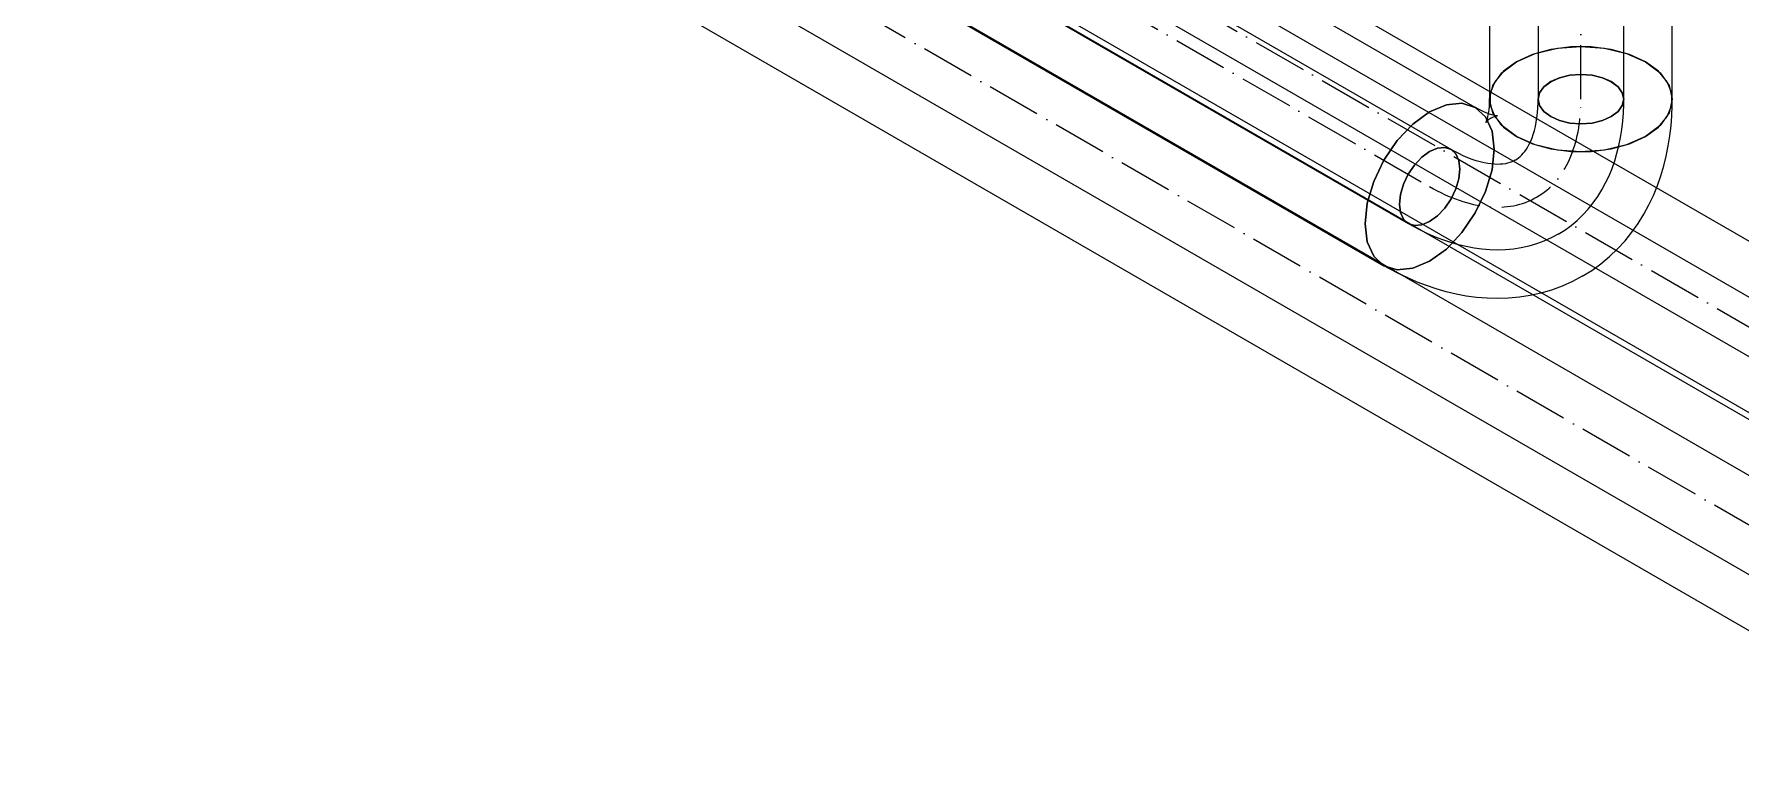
# Model space of a CAD drawing. Header units: millimetres. Extents: x -88595 to 880822, y -1054509 to -148035.
# Drawn here: x 389725.9 to 390042.5, y -326393.9 to -326258.4 of the extents above; entities that cross this region are included whole.
import ezdxf

# ---------------------------------------------------------------- set-up
doc = ezdxf.new("R2010")
doc.units = ezdxf.units.MM
doc.linetypes.add('$12$ADSK_Осевая', pattern=[14, 10, -2, 0, -2])
doc.linetypes.add('$13$ADSK_Осевая', pattern=[14, 10, -2, 0, -2])
for name, color, linetype, lineweight in [('Изоляция', 7, 'Continuous', 18), ('Трубопровод', 7, 'Continuous', 18), ('Трубопроводы', 7, 'Continuous', 18)]:
    doc.layers.add(name, color=color, linetype=linetype, lineweight=lineweight)

# ---------------------------------------------------------------- blocks, each defined once
blk = doc.blocks.new('$0$ADSK_МедьПайка_Отвод-гнутая труба - Отвод _гнутая труба_-3197924-В_ОВ3_1')
at = {"layer": 'Трубопроводы', "color": 134, "true_color": 0x00a6a6}
for points in [[(18691.72, 6746.79, 0), (18690.46, 6745.84, 0), (18689.66, 6744.73, 0), (18689.39, 6743.54, 0), (18689.66, 6742.36, 0), (18690.46, 6741.25, 0), (18691.72, 6740.3, 0), (18693.36, 6739.57, 0), (18695.28, 6739.12, 0), (18697.33, 6738.96, 0), (18699.39, 6739.12, 0), (18701.3, 6739.57, 0), (18702.95, 6740.3, 0)], [(18702.95, 6740.3, 0), (18704.21, 6741.25, 0), (18705, 6742.36, 0), (18705.27, 6743.54, 0), (18705, 6744.73, 0), (18704.21, 6745.84, 0), (18702.95, 6746.79, 0), (18701.3, 6747.51, 0), (18699.39, 6747.97, 0), (18697.33, 6748.13, 0), (18695.28, 6747.97, 0), (18693.36, 6747.51, 0), (18691.72, 6746.79, 0)], [(18685.14, 6732.25, 0), (18685.45, 6732.44, 0), (18685.76, 6732.66, 0), (18686.05, 6732.91, 0), (18686.35, 6733.19, 0), (18686.64, 6733.51, 0), (18686.92, 6733.86, 0), (18687.21, 6734.26, 0), (18687.48, 6734.71, 0), (18687.75, 6735.2, 0), (18688.01, 6735.75, 0), (18688.25, 6736.35, 0), (18688.48, 6737, 0), (18688.69, 6737.7, 0), (18688.88, 6738.45, 0), (18689.04, 6739.25, 0), (18689.17, 6740.1, 0), (18689.28, 6740.99, 0), (18689.35, 6741.93, 0), (18689.39, 6742.9, 0), (18689.39, 6743.54, 0)], [(18693.08, 6718.49, 0), (18694.33, 6719.27, 0), (18695.51, 6720.13, 0), (18696.64, 6721.07, 0), (18697.7, 6722.08, 0), (18698.68, 6723.16, 0), (18699.6, 6724.3, 0), (18700.44, 6725.49, 0), (18701.21, 6726.73, 0), (18701.91, 6728.02, 0), (18702.54, 6729.35, 0), (18703.1, 6730.71, 0), (18703.59, 6732.1, 0), (18704.01, 6733.52, 0), (18704.37, 6734.97, 0), (18704.67, 6736.45, 0), (18704.9, 6737.94, 0), (18705.08, 6739.46, 0), (18705.2, 6741, 0), (18705.26, 6742.55, 0), (18705.27, 6743.54, 0)], [(18669.26, 6720.85, 0), (18667.81, 6720.24, 0), (18666.46, 6720.1, 0), (18665.29, 6720.46, 0), (18664.4, 6721.29, 0), (18663.84, 6722.53, 0), (18663.65, 6724.1, 0), (18663.84, 6725.88, 0), (18664.4, 6727.77, 0), (18665.29, 6729.63, 0), (18666.46, 6731.33, 0), (18667.81, 6732.76, 0), (18669.26, 6733.82, 0)], [(18669.26, 6733.82, 0), (18670.72, 6734.44, 0), (18672.07, 6734.57, 0), (18673.23, 6734.21, 0), (18674.12, 6733.39, 0), (18674.69, 6732.15, 0), (18674.88, 6730.58, 0), (18674.69, 6728.79, 0), (18674.12, 6726.9, 0), (18673.23, 6725.04, 0), (18672.07, 6723.34, 0), (18670.72, 6721.91, 0), (18669.26, 6720.85, 0)], [(18685.14, 6732.25, 0), (18684.82, 6732.07, 0), (18684.48, 6731.92, 0), (18684.11, 6731.79, 0), (18683.72, 6731.67, 0), (18683.31, 6731.58, 0), (18682.85, 6731.51, 0), (18682.37, 6731.47, 0), (18681.84, 6731.45, 0), (18681.28, 6731.47, 0), (18680.68, 6731.52, 0), (18680.04, 6731.6, 0), (18679.36, 6731.73, 0), (18678.65, 6731.9, 0), (18677.91, 6732.11, 0), (18677.13, 6732.37, 0), (18676.33, 6732.68, 0), (18675.51, 6733.04, 0), (18674.66, 6733.44, 0), (18673.79, 6733.9, 0), (18673.23, 6734.21, 0)], [(18693.08, 6718.49, 0), (18691.79, 6717.81, 0), (18690.45, 6717.21, 0), (18689.07, 6716.7, 0), (18687.67, 6716.29, 0), (18686.24, 6715.98, 0), (18684.8, 6715.75, 0), (18683.34, 6715.62, 0), (18681.88, 6715.57, 0), (18680.42, 6715.61, 0), (18678.96, 6715.73, 0), (18677.5, 6715.93, 0), (18676.05, 6716.2, 0), (18674.6, 6716.54, 0), (18673.17, 6716.96, 0), (18671.74, 6717.44, 0), (18670.33, 6717.98, 0), (18668.93, 6718.59, 0), (18667.54, 6719.25, 0), (18666.16, 6719.97, 0), (18665.29, 6720.46, 0)]]:
    blk.add_polyline3d(points, dxfattribs=at)

msp = doc.modelspace()

# ---------------------------------------------------------------- linework, layer by layer
at = {"layer": 'Изоляция', "color": 134, "true_color": 0x00a6a6}
for p, q in [((389995.87, -326047.88), (389995.87, -326270.46)), ((390029.75, -326270.46), (390029.75, -326047.88)), ((389993.21, -326272), (389763.19, -326139.19)), ((393962.21, -328592.07), (389756.11, -326163.68)), ((389746.25, -326168.53), (389976.27, -326301.34)), ((389736.35, -326191.39), (393945.27, -328621.41))]:
    msp.add_line(p, q, dxfattribs=at)
at = {"layer": 'Изоляция', "color": 190, "true_color": 0x8000ff}
for p, q in [((393961.25, -328558.45), (389742.32, -326122.65)), ((389725.92, -326144.96), (393947.49, -328582.28))]:
    msp.add_line(p, q, dxfattribs=at)
at = {"layer": 'Изоляция', "color": 134, "true_color": 0x00a6a6}
for points in [[(390000.83, -326263.54, 0), (390004.34, -326261.99, 0), (390008.43, -326261.01, 0), (390012.81, -326260.68, 0), (390017.2, -326261.01, 0), (390021.28, -326261.99, 0), (390024.79, -326263.54, 0)], [(390024.79, -326263.54, 0), (390021.82, -326262.18, 0), (390018.41, -326261.23, 0), (390014.71, -326260.74, 0), (390010.91, -326260.74, 0), (390007.22, -326261.23, 0), (390003.8, -326262.18, 0), (390000.83, -326263.54, 0)], [(390000.83, -326277.37, 0), (389998.14, -326275.35, 0), (389996.45, -326272.99, 0), (389995.87, -326270.46, 0), (389996.45, -326267.93, 0), (389998.14, -326265.57, 0), (390000.83, -326263.54, 0)], [(390000.83, -326263.54, 0), (389998.47, -326265.26, 0), (389996.82, -326267.23, 0), (389995.98, -326269.37, 0), (389995.98, -326271.56, 0), (389996.82, -326273.69, 0), (389998.47, -326275.66, 0), (390000.83, -326277.37, 0)], [(390024.79, -326263.54, 0), (390027.48, -326265.57, 0), (390029.18, -326267.93, 0), (390029.75, -326270.46, 0), (390029.18, -326272.99, 0), (390027.48, -326275.35, 0), (390024.79, -326277.37, 0)], [(390024.79, -326277.37, 0), (390027.16, -326275.66, 0), (390028.8, -326273.69, 0), (390029.65, -326271.55, 0), (390029.65, -326269.36, 0), (390028.8, -326267.23, 0), (390027.16, -326265.25, 0), (390024.79, -326263.54, 0)], [(389996.72, -326279.75, 0), (389996.31, -326276.41, 0), (389995.11, -326273.76, 0), (389993.21, -326272, 0), (389990.73, -326271.23, 0), (389987.84, -326271.52, 0), (389984.74, -326272.83, 0)], [(389984.74, -326272.83, 0), (389987.84, -326271.52, 0), (389990.73, -326271.23, 0), (389993.21, -326272, 0), (389995.11, -326273.76, 0), (389996.31, -326276.41, 0), (389996.72, -326279.75, 0)], [(389997.3, -326273.55, 0), (389997.27, -326273.55, 0), (389997.18, -326273.55, 0), (389997.03, -326273.53, 0), (389996.82, -326273.49, 0), (389996.55, -326273.43, 0), (389996.22, -326273.35, 0), (389995.83, -326273.22, 0), (389995.4, -326273.06, 0), (389994.92, -326272.87, 0), (389994.4, -326272.63, 0), (389993.83, -326272.34, 0), (389993.24, -326272.01, 0), (389993.21, -326272, 0)], [(389995.18, -326274.78, 0), (389995.19, -326274.75, 0), (389995.23, -326274.67, 0), (389995.29, -326274.53, 0), (389995.37, -326274.33, 0), (389995.45, -326274.07, 0), (389995.54, -326273.74, 0), (389995.62, -326273.34, 0), (389995.7, -326272.89, 0), (389995.77, -326272.37, 0), (389995.83, -326271.8, 0), (389995.86, -326271.17, 0), (389995.87, -326270.49, 0), (389995.87, -326270.46, 0)], [(390013.06, -326303.3, 0), (390014.83, -326302.2, 0), (390016.52, -326300.97, 0), (390018.11, -326299.64, 0), (390019.61, -326298.22, 0), (390020.99, -326296.71, 0), (390022.26, -326295.12, 0), (390023.43, -326293.48, 0), (390024.48, -326291.79, 0), (390025.42, -326290.05, 0), (390026.26, -326288.29, 0), (390026.99, -326286.49, 0), (390027.63, -326284.68, 0), (390028.17, -326282.85, 0), (390028.63, -326281, 0), (390029.01, -326279.14, 0), (390029.3, -326277.28, 0), (390029.52, -326275.41, 0), (390029.66, -326273.53, 0), (390029.74, -326271.65, 0), (390029.75, -326270.46, 0)], [(389984.74, -326272.83, 0), (389981.64, -326275.1, 0), (389978.75, -326278.15, 0), (389976.27, -326281.78, 0), (389974.37, -326285.74, 0), (389973.17, -326289.77, 0), (389972.76, -326293.58, 0)], [(389972.76, -326293.58, 0), (389973.17, -326289.77, 0), (389974.37, -326285.74, 0), (389976.27, -326281.78, 0), (389978.75, -326278.15, 0), (389981.64, -326275.1, 0), (389984.74, -326272.83, 0)], [(389996.12, -326273.96, 0), (389995.9, -326274.1, 0), (389995.71, -326274.24, 0), (389995.53, -326274.38, 0), (389995.39, -326274.52, 0), (389995.29, -326274.63, 0), (389995.22, -326274.72, 0), (389995.18, -326274.77, 0), (389995.18, -326274.78, 0)], [(389996.12, -326273.96, 0), (389996.35, -326273.84, 0), (389996.57, -326273.74, 0), (389996.78, -326273.66, 0), (389996.97, -326273.61, 0), (389997.12, -326273.58, 0), (389997.23, -326273.56, 0), (389997.29, -326273.55, 0), (389997.3, -326273.55, 0)], [(390024.79, -326277.37, 0), (390021.28, -326278.93, 0), (390017.2, -326279.91, 0), (390012.81, -326280.24, 0), (390008.43, -326279.91, 0), (390004.34, -326278.93, 0), (390000.83, -326277.37, 0)], [(390000.83, -326277.37, 0), (390003.8, -326278.74, 0), (390007.22, -326279.69, 0), (390010.92, -326280.18, 0), (390014.71, -326280.18, 0), (390018.41, -326279.69, 0), (390021.83, -326278.74, 0), (390024.79, -326277.37, 0)], [(389984.74, -326300.5, 0), (389987.84, -326298.24, 0), (389990.73, -326295.19, 0), (389993.21, -326291.56, 0), (389995.11, -326287.59, 0), (389996.31, -326283.57, 0), (389996.72, -326279.75, 0)], [(389996.72, -326279.75, 0), (389996.31, -326283.57, 0), (389995.11, -326287.59, 0), (389993.21, -326291.56, 0), (389990.73, -326295.19, 0), (389987.84, -326298.24, 0), (389984.74, -326300.5, 0)], [(389972.76, -326293.58, 0), (389973.17, -326296.93, 0), (389974.37, -326299.57, 0), (389976.27, -326301.34, 0), (389978.75, -326302.1, 0), (389981.64, -326301.82, 0), (389984.74, -326300.5, 0)], [(389984.74, -326300.5, 0), (389981.64, -326301.82, 0), (389978.75, -326302.1, 0), (389976.27, -326301.34, 0), (389974.37, -326299.57, 0), (389973.17, -326296.93, 0), (389972.76, -326293.58, 0)], [(390013.06, -326303.3, 0), (390011.22, -326304.28, 0), (390009.31, -326305.13, 0), (390007.36, -326305.85, 0), (390005.38, -326306.43, 0), (390003.38, -326306.87, 0), (390001.38, -326307.18, 0), (389999.37, -326307.37, 0), (389997.38, -326307.43, 0), (389995.41, -326307.38, 0), (389993.46, -326307.22, 0), (389991.54, -326306.96, 0), (389989.65, -326306.61, 0), (389987.79, -326306.16, 0), (389985.96, -326305.64, 0), (389984.17, -326305.03, 0), (389982.41, -326304.36, 0), (389980.68, -326303.61, 0), (389978.98, -326302.8, 0), (389977.31, -326301.92, 0), (389976.27, -326301.34, 0)]]:
    msp.add_polyline3d(points, dxfattribs=at)
at = {"layer": 'Трубопровод', "color": 134, "true_color": 0x00a6a6}
for p, q in [((390004.87, -326047.88), (390004.87, -326270.46)), ((390020.75, -326270.46), (390020.75, -326047.88)), ((389988.71, -326279.79), (389758.69, -326146.99)), ((389750.75, -326160.74), (389980.77, -326293.54)), ((393957.71, -328599.86), (389748.79, -326169.85)), ((389740.85, -326183.6), (393949.77, -328613.61))]:
    msp.add_line(p, q, dxfattribs=at)
at = {"layer": 'Трубопровод', "color": 134, "linetype": '$12$ADSK_Осевая', "true_color": 0x00a6a6}
for p, q in [((390012.81, -326270.46), (390012.81, -326047.88)), ((390012.81, -326270.46), (390012.81, -326047.88)), ((389754.72, -326153.86), (389984.74, -326286.67)), ((389754.72, -326153.86), (389984.74, -326286.67)), ((393953.74, -328606.74), (389744.82, -326176.72)), ((393953.74, -328606.74), (389744.82, -326176.72))]:
    msp.add_line(p, q, dxfattribs=at)
at = {"layer": 'Трубопровод', "color": 190, "true_color": 0x8000ff}
for p, q in [((393956.75, -328566.24), (389735.18, -326128.92)), ((389730.42, -326137.16), (393951.99, -328574.49))]:
    msp.add_line(p, q, dxfattribs=at)
at = {"layer": 'Трубопровод', "color": 190, "linetype": '$12$ADSK_Осевая', "true_color": 0x8000ff}
msp.add_line((389732.8, -326133.04), (393954.37, -328570.36), dxfattribs=at)
msp.add_line((389732.8, -326133.04), (393954.37, -328570.36), dxfattribs=at)
at = {"layer": 'Трубопровод', "color": 134, "true_color": 0x00a6a6}
for points in [[(390007.2, -326267.22, 0), (390008.84, -326266.49, 0), (390010.76, -326266.03, 0), (390012.81, -326265.87, 0), (390014.87, -326266.03, 0), (390016.78, -326266.49, 0), (390018.43, -326267.22, 0)], [(390007.2, -326273.7, 0), (390005.94, -326272.75, 0), (390005.14, -326271.65, 0), (390004.87, -326270.46, 0), (390005.14, -326269.27, 0), (390005.94, -326268.17, 0), (390007.2, -326267.22, 0)], [(390018.43, -326267.22, 0), (390019.69, -326268.17, 0), (390020.48, -326269.27, 0), (390020.75, -326270.46, 0), (390020.48, -326271.65, 0), (390019.69, -326272.75, 0), (390018.43, -326273.7, 0)], [(390018.43, -326273.7, 0), (390016.78, -326274.43, 0), (390014.87, -326274.89, 0), (390012.81, -326275.04, 0), (390010.76, -326274.89, 0), (390008.84, -326274.43, 0), (390007.2, -326273.7, 0)], [(389984.74, -326280.18, 0), (389983.29, -326281.24, 0), (389981.93, -326282.67, 0), (389980.77, -326284.37, 0), (389979.88, -326286.23, 0), (389979.32, -326288.12, 0), (389979.13, -326289.91, 0)], [(389990.36, -326283.42, 0), (389990.16, -326281.86, 0), (389989.6, -326280.62, 0), (389988.71, -326279.79, 0), (389987.55, -326279.43, 0), (389986.19, -326279.57, 0), (389984.74, -326280.18, 0)], [(389984.74, -326293.15, 0), (389986.19, -326292.09, 0), (389987.55, -326290.66, 0), (389988.71, -326288.96, 0), (389989.6, -326287.1, 0), (389990.16, -326285.21, 0), (389990.36, -326283.42, 0)], [(389979.13, -326289.91, 0), (389979.32, -326291.48, 0), (389979.88, -326292.71, 0), (389980.77, -326293.54, 0), (389981.93, -326293.9, 0), (389983.29, -326293.77, 0), (389984.74, -326293.15, 0)]]:
    msp.add_polyline3d(points, dxfattribs=at)
at = {"layer": 'Трубопроводы', "color": 134, "linetype": '$13$ADSK_Осевая', "true_color": 0x00a6a6}
msp.add_ellipse((389984.74, -326254.25), major_axis=(-19.85, 34.38), ratio=0.57735, start_param=2.356194, end_param=3.926991, dxfattribs=at)

# ---------------------------------------------------------------- block references
at = {"layer": 'Трубопроводы', "color": 134, "true_color": 0x00a6a6}
msp.add_blockref('$0$ADSK_МедьПайка_Отвод-гнутая труба - Отвод _гнутая труба_-3197924-В_ОВ3_1', (371315.48, -333014), dxfattribs=at)

doc.saveas('drawing.dxf')
